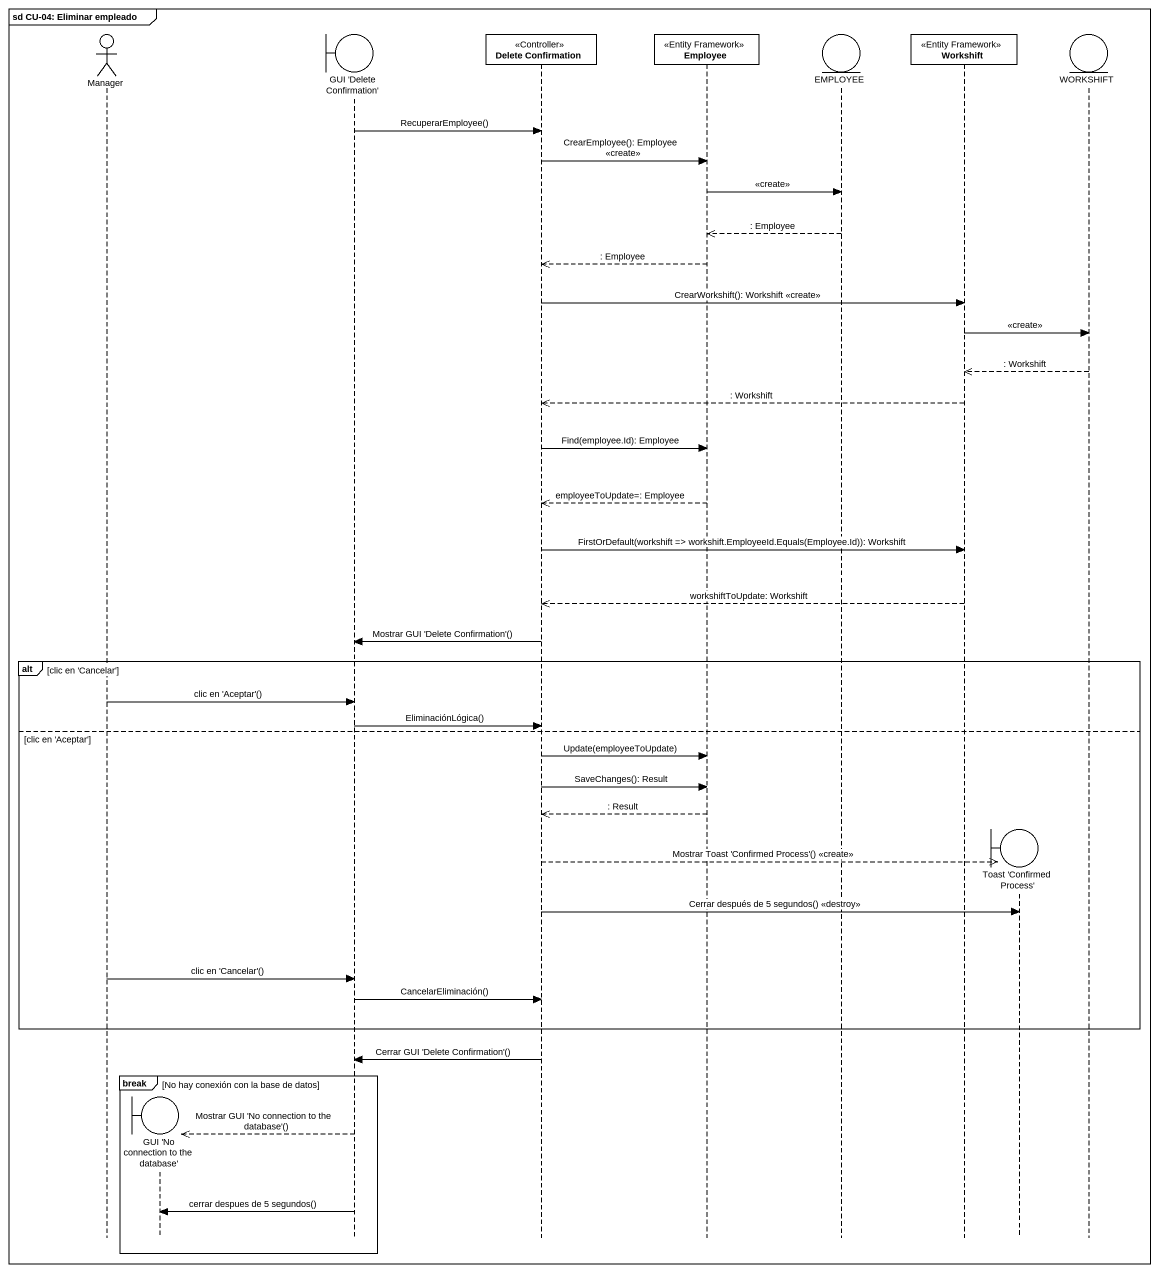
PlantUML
@startuml
mainframe sd CU-04: Eliminar empleado
hide footbox
actor Manager
boundary "GUI 'No connection to the database'" as GUI_No_connection_to_the
boundary "GUI 'Delete Confirmation'" as GUI_Delete_Confirmation
participant "Delete Confirmation" as Delete_Confirmation <<Controller>>
participant Employee <<Entity Framework>>
entity EMPLOYEE
participant Workshift <<Entity Framework>>
boundary "Toast 'Confirmed Process'" as Toast_Confirmed_Process
entity WORKSHIFT

GUI_Delete_Confirmation -> Delete_Confirmation : RecuperarEmployee()
Delete_Confirmation -> Employee : CrearEmployee(): Employee <<create>>
Employee -> EMPLOYEE : <<create>>
EMPLOYEE -->> Employee : : Employee
Employee -->> Delete_Confirmation : : Employee
Delete_Confirmation -> Workshift : CrearWorkshift(): Workshift <<create>>
Workshift -> WORKSHIFT : <<create>>
WORKSHIFT -->> Workshift : : Workshift
Workshift -->> Delete_Confirmation : : Workshift
Delete_Confirmation -> Employee : Find(employee.Id): Employee
Employee -->> Delete_Confirmation : employeeToUpdate=: Employee
Delete_Confirmation -> Workshift : FirstOrDefault(workshift => workshift.EmployeeId.Equals(Employee.Id)): Workshift
Workshift -->> Delete_Confirmation : workshiftToUpdate: Workshift
Delete_Confirmation -> GUI_Delete_Confirmation : Mostrar GUI 'Delete Confirmation'()
alt clic en 'Cancelar'
  Manager -> GUI_Delete_Confirmation : clic en 'Aceptar'()
  GUI_Delete_Confirmation -> Delete_Confirmation : EliminaciónLógica()
else clic en 'Aceptar'
  Delete_Confirmation -> Employee : Update(employeeToUpdate)
  Delete_Confirmation -> Employee : SaveChanges(): Result
  Employee -->> Delete_Confirmation : : Result
  Delete_Confirmation -->> Toast_Confirmed_Process ** : Mostrar Toast 'Confirmed Process'() <<create>>
  Delete_Confirmation -> Toast_Confirmed_Process : Cerrar después de 5 segundos() <<destroy>>
  Manager -> GUI_Delete_Confirmation : clic en 'Cancelar'()
  GUI_Delete_Confirmation -> Delete_Confirmation : CancelarEliminación()
end
Delete_Confirmation -> GUI_Delete_Confirmation : Cerrar GUI 'Delete Confirmation'()
break No hay conexión con la base de datos
  GUI_Delete_Confirmation -->> GUI_No_connection_to_the ** : Mostrar GUI 'No connection to the database'()
  GUI_Delete_Confirmation -> GUI_No_connection_to_the : cerrar despues de 5 segundos()
end
@enduml
